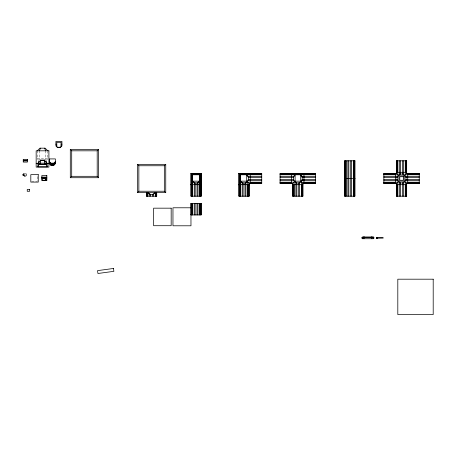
<?xml version="1.0" encoding="UTF-8"?>
<svg xmlns="http://www.w3.org/2000/svg" width="456" height="456" viewBox="0 0 456 456"><rect width="100%" height="100%" fill="white"/><g stroke="black" fill="none" stroke-linecap="round" stroke-linejoin="round"><path stroke-width="0.34" stroke-dasharray="2.28 1.71" d="M44.831 160.911L45.708 158.785L45.708 150.822M46.022 160.558L47.794 158.785L47.794 151.489M37.272 150.822L37.272 158.785L47.794 158.785M31.698 181.203L37.369 181.203L37.369 175.549M37.272 158.785L39.928 161.441M40.236 160.911L39.358 158.785L39.358 150.822"/><path stroke-width="0.68" d="M44.608 160.803L46.426 161.857L47.133 163.561L47.133 166.822L37.933 166.822L38.64 164.382L38.64 161.857L40.453 160.803M37.933 163.846L38.64 161.857L37.933 163.561L37.933 166.822M39.358 150.822L40.453 148.166M371.121 237.325L371.264 236.972M295.112 174.779L293.345 176.637L293.345 180.354L295.91 182.919L299.626 182.919L300.943 181.67L302.191 180.354L302.191 176.637L300.424 174.779L300.424 181.152L302.898 183.625L302.898 196.194L292.638 196.194L292.638 183.625L295.112 181.152L295.112 174.779L293.345 177.566L280.07 177.566M246.696 181.152L246.696 174.779L248.469 176.637L248.469 180.354L247.215 181.67L245.904 182.919L242.187 182.919L240.329 181.152L246.696 181.152L249.175 183.625L261.738 183.625L261.738 173.365L238.91 173.365L238.91 196.194L249.175 196.194L249.175 183.625M397.119 176.637L399.684 174.072L403.4 174.072L405.971 176.637L405.971 180.354L403.4 182.919L399.684 182.919L397.119 180.354L397.119 176.637L383.849 176.637M37.272 150.822L39.928 148.166L45.138 148.166L47.794 150.822M61.047 145.042L61.93 144.159M60.426 147.254L61.047 146.632L61.047 142.3L56.8 142.3L56.8 146.632L57.416 147.254L60.426 147.254L57.416 147.43L55.911 145.926L55.911 141.417L61.93 141.417L61.93 145.926L60.426 147.43M49.858 163.459L49.858 162.592L50.354 163.088L50.354 163.955L49.858 163.459L50.035 162.416L50.53 162.912M49.351 161.658L50.855 163.162L53.865 163.162L55.37 161.658M54.196 163.772L54.196 162.912L54.686 162.416L54.686 163.282L54.196 163.772L54.862 163.459L54.862 162.592L54.372 163.088L54.372 163.955M49.351 161.948L50.855 163.453L53.865 163.453L55.37 161.948M55.37 163.356L53.865 164.861L50.855 164.861L49.351 163.356M53.865 165.22L55.37 163.715L55.37 158.916L49.351 158.916L49.351 163.715L50.855 165.22L53.865 165.22L53.865 163.453M70.292 177.72L71.706 176.307L97.191 176.307L98.604 177.72L70.292 177.72L70.292 149.408L98.604 149.408L98.604 177.72M97.191 176.307L97.191 150.822L98.604 149.408M137.433 192.654L138.852 191.235L164.331 191.235L165.75 192.654L137.433 192.654L137.433 164.337L165.75 164.337L165.75 192.654M164.331 191.235L164.331 165.756L165.75 164.337M199.739 174.528L200.902 173.365L199.739 174.654L192.489 174.654L191.326 173.365L192.489 174.528L199.739 174.654M199.831 196.194L199.831 174.779L201.244 173.365L190.984 173.365L190.984 196.194L201.244 196.194L201.244 173.365M201.244 184.515L199.956 184.515L199.956 174.87L201.119 173.707L200.081 174.87L200.081 184.515M406.678 183.625L406.678 196.194L396.412 196.194L396.412 183.625L398.892 181.152L404.198 181.152L406.678 183.625L419.241 183.625L419.241 173.365L406.678 173.365L404.198 175.839L404.198 181.152M372.267 236.972L371.914 237.325L363.774 237.325L363.421 236.972M147.875 196.194L147.875 192.654L149.733 194.421L153.45 194.421L155.308 192.654L155.308 196.194M197.972 182.919L199.831 181.152L192.398 181.152L194.256 182.919L197.972 182.919L197.972 196.194M39.17 161.857L39.17 164.211L40.453 163.162L44.608 163.162L45.896 164.211L45.896 161.857M155.308 192.654L152.521 194.421L152.521 196.194M199.831 181.152L197.043 182.919L197.043 196.194M376.291 237.679L383.165 237.587L383.165 238.117L376.645 238.209L376.291 238.032L376.645 237.679M377.705 238.032L377.351 238.209L377.351 237.502L377.705 237.679L377.351 238.032M70.292 149.408L71.706 150.822L97.191 150.822M40.453 160.107L44.608 160.107M23.25 160.273L27.4 160.273M40.453 160.273L44.608 160.273M23.25 160.917L27.4 160.917M344.622 160.974L345.916 160.974L345.916 178.319L344.622 178.319M354.888 160.974L353.599 160.974L353.599 178.319L354.888 178.319M396.412 160.974L397.7 160.974L397.7 172.123L396.412 172.123M406.678 160.974L405.384 160.974L405.384 172.123L406.678 172.123M44.608 161.441L45.138 161.441M36.161 163.561L37.933 163.561M47.133 163.561L48.906 163.561M51.568 163.989L53.158 163.989M39.17 164.211L45.896 164.211M38.64 164.382L46.426 164.382L47.133 166.822M51.368 164.627L53.352 164.627M51.471 164.719L53.249 164.753M51.368 164.77L53.352 164.833M137.433 164.337L138.852 165.756L164.331 165.756M396.412 172.3L406.678 172.3M398.892 181.152L398.892 175.839L396.412 173.365L383.849 173.365L383.849 183.625L396.412 183.625M191.326 173.491L200.902 173.491M250.059 174.528L240.42 174.528L239.252 173.365L250.059 173.491M250.412 173.491L261.562 173.491M280.246 173.491L291.395 173.491M291.749 173.491L303.787 173.491M304.141 173.491L315.29 173.491M384.026 173.491L395.175 173.491M407.915 173.491L419.064 173.491M190.984 184.515L192.272 184.515L192.272 174.87L191.11 173.707L192.147 174.87L192.147 184.515M238.91 184.515L240.204 184.515L240.204 174.87L239.035 173.707L240.078 174.87L240.078 184.515M24.168 174.363L22.8 174.363L22.8 175.224L24.168 175.224M250.412 174.528L261.562 174.528M280.246 174.528L291.395 174.528M291.749 174.528L303.787 174.528M304.141 174.528L315.29 174.528M384.026 174.528L395.175 174.528M407.915 174.528L419.064 174.528M239.252 173.491L240.42 174.654L250.059 174.654L250.059 173.365M190.984 173.365L192.398 174.779L199.831 174.779M238.91 173.365L240.329 174.779L261.738 174.779M280.07 174.779L315.466 174.779M383.849 174.779L397.826 174.779L397.826 160.797M419.241 174.779L405.259 174.779L405.259 160.797M23.655 175.554L24.219 175.554L24.219 176.073M398.892 175.839L404.198 175.839M24.373 176.073L25.707 176.073L26.226 175.554L26.226 174.032L25.707 173.514M248.469 176.637L261.738 176.637M280.07 176.637L293.345 176.637M302.191 176.637L315.466 176.637M405.971 176.637L419.241 176.637M41.844 177.173L46.843 177.173M42.197 177.287L46.489 177.287M261.738 177.566L248.469 177.566L246.696 174.779M315.466 177.566L302.191 177.566L300.424 174.779M383.849 177.566L397.119 177.566L398.476 175.429L400.613 174.072L400.613 160.797M419.241 177.566L405.971 177.566L404.609 175.429L402.471 174.072L402.471 160.797M42.197 177.851L46.489 177.851M41.844 178.057L46.843 178.057M45.332 180.205L42.197 180.245L42.197 178.325L45.332 178.325L45.332 180.245M42.197 178.364L45.332 178.364M344.622 178.495L354.888 178.495M344.622 178.672L345.916 178.672L345.916 196.017L344.622 196.017M354.888 178.672L353.599 178.672L353.599 196.017L354.888 196.017M261.738 179.425L248.469 179.425L247.112 181.562L244.975 182.919L244.975 196.194M280.07 179.425L293.345 179.425L294.701 181.562L296.839 182.919L296.839 196.194M315.466 179.425L302.191 179.425L300.835 181.562L298.697 182.919L298.697 196.194M383.849 179.425L397.119 179.425L398.476 181.562L400.613 182.919L400.613 196.194M419.241 179.425L405.971 179.425L404.609 181.562L402.471 182.919L402.471 196.194M45.828 180.223L46.512 180.223M248.469 180.354L261.738 180.354M280.07 180.354L293.345 180.354M302.191 180.354L315.466 180.354M383.849 180.354L397.119 180.354M405.971 180.354L419.241 180.354M295.112 181.152L300.424 181.152M261.738 182.212L247.762 182.212L247.762 196.194M280.07 182.212L294.052 182.212L294.052 196.194M315.466 182.212L301.484 182.212L301.484 196.194M383.849 182.212L397.826 182.212L397.826 196.194M419.241 182.212L405.259 182.212L405.259 196.194M250.412 182.463L261.562 182.463M280.246 182.463L291.395 182.463M304.141 182.463L315.29 182.463M384.026 182.463L395.175 182.463M407.915 182.463L419.064 182.463M250.412 183.5L261.562 183.5M280.246 183.5L291.395 183.5M304.141 183.5L315.29 183.5M384.026 183.5L395.175 183.5M407.915 183.5L419.064 183.5M292.638 183.625L280.07 183.625L280.07 173.365L315.466 173.365L315.466 183.625L302.898 183.625M190.984 184.691L201.244 184.691M238.91 184.691L249.175 184.691M292.638 184.691L302.898 184.691M396.412 184.691L406.678 184.691M190.984 184.868L192.272 184.868L192.272 196.017L190.984 196.017M201.244 184.868L199.956 184.868L199.956 196.017L201.244 196.017M238.91 184.868L240.204 184.868L240.204 196.017L238.91 196.017M249.175 184.868L247.887 184.868L247.887 196.017L249.175 196.017M292.638 184.868L293.926 184.868L293.926 196.017L292.638 196.017M302.898 184.868L301.61 184.868L301.61 196.017L302.898 196.017M396.412 184.868L397.7 184.868L397.7 196.017L396.412 196.017M406.678 184.868L405.384 184.868L405.384 196.017L406.678 196.017M146.461 192.831L147.75 192.831L147.75 196.017L146.461 196.017M156.721 192.831L155.433 192.831L155.433 196.017L156.721 196.017M190.933 203.621L192.221 203.621L192.221 214.77L190.933 214.77M201.199 203.621L199.905 203.621L199.905 214.77L201.199 214.77M190.978 207.788L172.966 207.788L172.966 225.794L190.978 225.794L190.933 203.444L201.199 203.444L201.199 214.947L190.933 214.947M362.993 237.587L361.671 237.587L361.671 238.117L362.993 238.117M372.695 237.587L374.011 237.587L374.011 238.117L372.695 238.117M377.351 237.679L377.705 237.679M376.291 238.032L376.645 238.032M240.329 181.152L243.116 182.919L243.116 196.194M192.398 181.152L195.185 182.919L195.185 196.194M147.875 192.654L150.662 194.421L150.662 196.194M55.911 144.159L56.8 145.042M50.035 163.282L50.53 163.772M364.418 236.972L364.566 237.325M44.608 148.166L45.708 150.822M47.133 163.846L46.426 161.857L46.426 164.382M419.064 173.365L419.064 174.654L407.915 174.654L407.915 173.365M419.064 183.625L419.064 182.337L407.915 182.337L407.915 183.625M407.738 173.365L407.738 183.625M406.678 173.365L406.678 160.797L396.412 160.797L396.412 173.365M406.552 160.974L406.552 172.123M406.552 184.868L406.552 196.017M405.509 160.974L405.509 172.123M405.509 184.868L405.509 196.017M403.4 160.797L403.4 174.072M403.4 182.919L403.4 196.194M399.684 160.797L399.684 174.072M399.684 182.919L399.684 196.194M397.581 160.974L397.581 172.123M397.581 184.868L397.581 196.017M396.538 160.974L396.538 172.123M396.538 184.868L396.538 196.017M395.352 173.365L395.352 183.625M395.175 173.365L395.175 174.654L384.026 174.654L384.026 173.365M395.175 183.625L395.175 182.337L384.026 182.337L384.026 183.625M376.645 237.502L376.645 238.209M371.708 236.972L371.708 238.739M363.979 236.972L363.979 238.739M354.762 160.974L354.762 178.319M354.762 178.672L354.762 196.017M353.725 160.974L353.725 178.319M353.725 178.672L353.725 196.017M353.474 160.797L353.474 196.194M351.616 160.797L351.616 196.194M350.687 160.797L350.687 196.194M348.829 160.797L348.829 196.194M347.899 160.797L347.899 196.194M346.041 160.797L346.041 196.194M345.79 160.974L345.79 178.319M345.79 178.672L345.79 196.017M344.747 160.974L344.747 178.319M344.747 178.672L344.747 196.017M315.29 173.365L315.29 174.654L304.141 174.654L304.141 173.365M315.29 183.625L315.29 182.337L304.141 182.337L304.141 183.625M303.964 173.365L303.964 183.625M303.787 173.365L303.787 174.654L291.749 174.654L291.749 173.365M302.773 184.868L302.773 196.017M301.735 184.868L301.735 196.017M299.626 182.919L299.626 196.194M295.91 182.919L295.91 196.194M293.801 184.868L293.801 196.017M292.763 184.868L292.763 196.017M291.572 173.365L291.572 183.625M291.395 173.365L291.395 174.654L280.246 174.654L280.246 173.365M291.395 183.625L291.395 182.337L280.246 182.337L280.246 183.625M261.562 173.365L261.562 174.654L250.412 174.654L250.412 173.365M261.562 183.625L261.562 182.337L250.412 182.337L250.412 183.625M250.236 173.365L250.236 183.625M249.05 184.868L249.05 196.017M248.013 184.868L248.013 196.017M245.904 182.919L245.904 196.194M242.187 182.919L242.187 196.194M240.329 174.779L240.329 196.194M240.078 184.868L240.078 196.017M239.035 173.707L239.035 184.515M239.035 184.868L239.035 196.017M201.119 173.707L201.119 184.515M201.119 184.868L201.119 196.017M201.073 203.621L201.073 214.77M200.081 184.868L200.081 196.017M200.03 203.621L200.03 214.77M199.779 203.444L199.779 214.947M197.921 203.444L197.921 214.947M196.992 203.444L196.992 214.947M195.134 203.444L195.134 214.947M194.256 182.919L194.256 196.194M194.205 203.444L194.205 214.947M192.398 174.779L192.398 196.194M192.346 203.444L192.346 214.947M192.147 184.868L192.147 196.017M192.096 203.621L192.096 214.77M191.11 173.707L191.11 184.515M191.11 184.868L191.11 196.017M191.058 203.621L191.058 214.77M156.721 192.654L156.721 196.194L146.461 196.194L146.461 192.654M156.596 192.831L156.596 196.017M155.559 192.831L155.559 196.017M153.45 194.421L153.45 196.194M149.733 194.421L149.733 196.194M147.624 192.831L147.624 196.017M146.587 192.831L146.587 196.017M138.852 165.756L138.852 191.235M71.706 150.822L71.706 176.307M53.249 164.61L53.249 165.192M51.471 164.61L51.471 165.192M50.855 163.453L50.855 165.22M46.489 177.207L46.489 177.937L42.197 177.937L42.197 177.207M44.608 159.976L44.608 163.162M40.453 159.976L40.453 163.162M24.219 174.032L24.219 173.514L23.655 173.514L23.655 174.032M23.655 174.363L23.655 175.224M113.481 268.47L97.55 270.63L97.943 273.492L113.869 271.331L113.481 268.47M48.906 150.822L36.161 150.822L36.161 167.101L48.906 167.101L48.906 150.822M27.4 159.338L23.25 159.338L23.25 162.085L27.4 162.085L27.4 159.338M354.888 160.797L344.622 160.797L344.622 196.194L354.888 196.194L354.888 160.797M53.158 163.59L51.568 163.59L51.568 164.337L53.158 164.337L53.158 163.59M53.352 164.536L51.368 164.536L51.368 165.254L53.352 165.254L53.352 164.536M38.253 174.659L30.814 174.659L30.814 182.092L38.253 182.092L38.253 174.659M46.843 175.554L41.844 175.554L41.844 180.559L46.843 180.559L46.843 175.554M403.315 176.728L399.775 176.728L399.775 180.268L403.315 180.268L403.315 176.728M46.512 178.347L45.828 178.307L45.828 180.262L46.512 180.262L46.512 178.307M29.6 189.485L27.246 189.485L27.246 191.281L29.6 191.281L29.6 189.485M171.171 208.17L153.621 208.17L153.621 225.714L171.171 225.714L171.171 208.17M373.327 236.972L362.36 236.972L362.36 238.739L373.327 238.739L373.327 236.972M433.2 279.192L397.809 279.192L397.809 314.583L433.2 314.583L433.2 279.192"/></g></svg>
